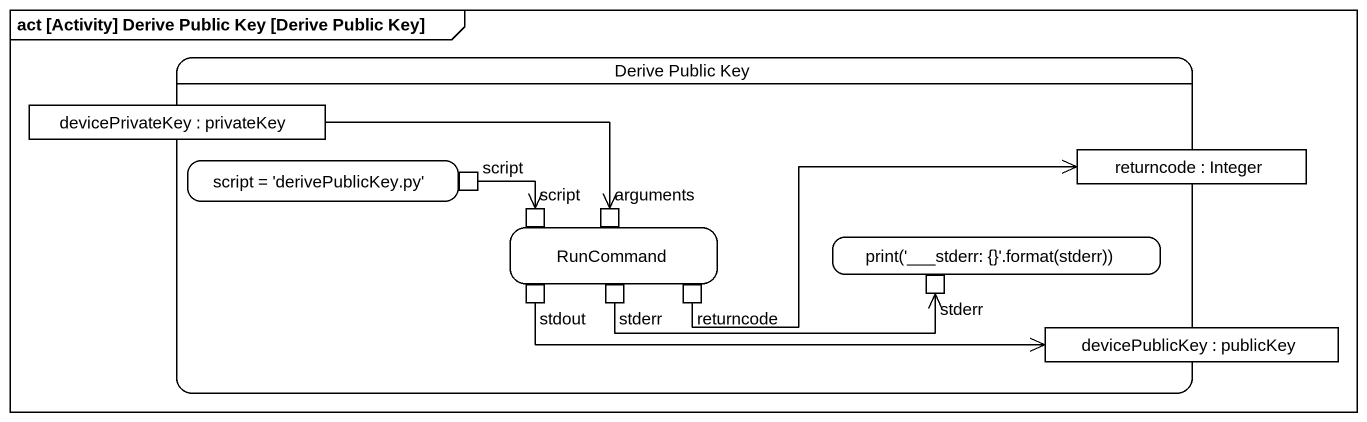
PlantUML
@startuml
mainframe act [Activity] Derive Public Key [Derive Public Key]
hide empty description
state "Derive Public Key" as Derive_Public_Key {
  state "devicePrivateKey : privateKey" as devicePrivateKey <<object>>
  state "returncode : Integer" as returncode <<object>>
  state "script = 'derivePublicKey.py'" as script_derivePublicKey_py {
    state script <<outputPin>>
  }
  state RunCommand {
    state "script" as script_2 <<inputPin>>
    state arguments <<inputPin>>
    state stdout <<outputPin>>
    state stderr <<outputPin>>
    state "returncode" as returncode_2 <<outputPin>>
  }
  state "print('___stderr: {}'.format(stderr))" as print_stderr_format_stderr {
    state "stderr" as stderr_2 <<inputPin>>
  }
  state "devicePublicKey : publicKey" as devicePublicKey <<object>>
}
devicePrivateKey -right-> arguments
script -right-> script_2
stdout -right-> devicePublicKey
stderr -right-> stderr_2
returncode_2 -right-> returncode
@enduml
